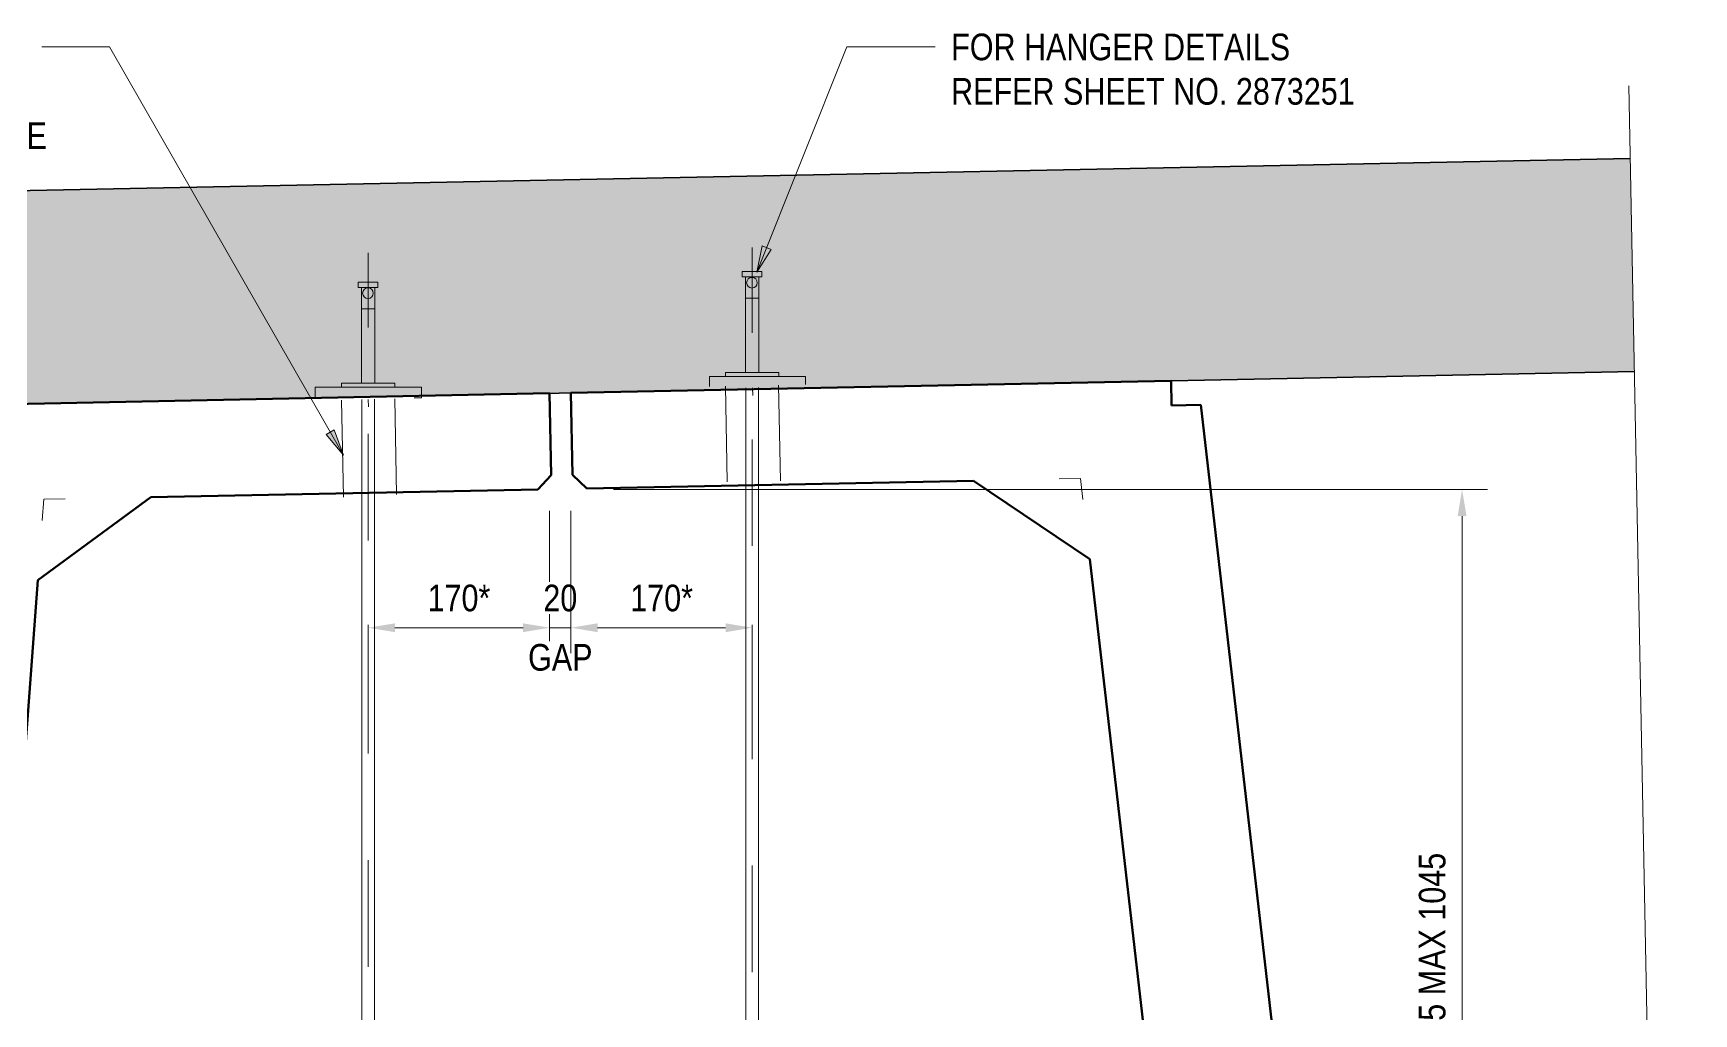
# Model space of a CAD drawing. Header units: metres. Extents: x 0.2 to 10.3, y 2.7 to 5.5.
# Drawn here: x 8.204 to 9.762, y 4.549 to 5.469 of the extents above; entities that cross this region are included whole.
import ezdxf

# ---------------------------------------------------------------- set-up
doc = ezdxf.new("R2010")
doc.units = ezdxf.units.M
doc.linetypes.add('JacobsCenter', pattern=[0.015, 0.009, -0.0015, 0.003, -0.0015])
doc.linetypes.add('JacobsDash', pattern=[0.0045, 0.003, -0.0015])
doc.layers.get('Defpoints').update_dxf_attribs({"color": 41})
for name, color, linetype, lineweight in [('A-ANNO-DIMS', 7, 'Continuous', 9), ('A-DETL', 7, 'Continuous', 13), ('A-DETL-GENF', 7, 'Continuous', 9), ('G-ANNO-TEXT', 7, 'Continuous', 9)]:
    doc.layers.add(name, color=color, linetype=linetype, lineweight=lineweight)
doc.styles.add('Arial Narrow_2', font='ARIALN.TTF', dxfattribs={"height": 0.025})
doc.dimstyles.new('Dimension_Standard_O__mm__1', dxfattribs={"dimscale": 0.3048, "dimtxt": 0.025586, "dimasz": 0.082021, "dimexe": 0.07874, "dimexo": 0.049213, "dimgap": 0.049213, "dimtad": 1, "dimdec": 0, "dimlfac": 1000, "dimzin": 0, "dimdsep": 46, "dimtxsty": 'Arial Narrow_2', "dimsah": 1, "dimcen": 0.09, "dimaunit": 1, "dimadec": 4, "dimazin": 0, "dimtfac": 1, "dimtdec": 4, "dimtix": 1, "dimtmove": 0, "dimatfit": 3, "dimfxl": 1, "dimtvp": 1, "dimtfill": 1, "dimtolj": 1, "dimtzin": 0, "dimlwd": 18, "dimlwe": 18, "dimarcsym": 2})

# ---------------------------------------------------------------- blocks, each defined once
blk = doc.blocks.new('1815 DEEP SUPER-T GIRDER_2D - 1815 DEEP SUPER-T GIRDER_2D-7372020-DRG-2873256 - TYPE 8 HANGER _12X100 DIA_')
at = {"layer": 'A-DETL-GENF', "lineweight": 50}
for p, q in [((0.4267, 0.0602), (0.99, 0.0602)), ((0.4267, 0.037), (0.4267, 0.0602)), ((0.99, -0.0168), (0.99, 0.0602)), ((0.3993, 0.037), (0.2655, -1.3748)), ((0.4267, 0.037), (0.3993, 0.037)), ((0.5063, -0.1056), (0.6139, -0.0298)), ((0.6139, -0.0298), (0.977, -0.0298)), ((0.977, -0.0298), (0.99, -0.0168)), ((0.5063, -0.1056), (0.3512, -1.7429)), ((0, -1.4248), (0.2655, -1.3748)), ((0, -1.4248), (-0.1094, -1.4042)), ((0.3381, -1.7548), (0.3512, -1.7429)), ((-0.1094, -1.7548), (0.3381, -1.7548))]:
    blk.add_line(p, q, dxfattribs=at)
at = {"layer": 'A-DETL-GENF', "color": 8, "true_color": 0x808080}
for p, q in [((0.5135, -0.0298), (0.5116, -0.0496)), ((0.5335, -0.0298), (0.5135, -0.0298)), ((0.3501, -1.7548), (0.3451, -1.7548)), ((0.3501, -1.7548), (0.3506, -1.7499))]:
    blk.add_line(p, q, dxfattribs=at)
blk = doc.blocks.new('1815 DEEP SUPER-T GIRDER_2D - 1815 DEEP SUPER-T GIRDER_2D-V2-DRG-2873256 - TYPE 8 HANGER _12X100 DIA_')
at = {"layer": 'A-DETL-GENF', "lineweight": 50}
for p, q in [((-0.99, 0.0602), (-0.4267, 0.0602)), ((-0.99, -0.0168), (-0.99, 0.0602)), ((-0.4267, 0.037), (-0.4267, 0.0602)), ((-0.4267, 0.037), (-0.3993, 0.037)), ((-0.3993, 0.037), (-0.2655, -1.3748)), ((-0.977, -0.0298), (-0.99, -0.0168)), ((-0.977, -0.0298), (-0.6139, -0.0298)), ((-0.5063, -0.1056), (-0.6139, -0.0298)), ((-0.5063, -0.1056), (-0.3512, -1.7429)), ((0, -1.4248), (-0.2655, -1.3748)), ((0, -1.4248), (0.0072, -1.4235)), ((-0.3512, -1.7429), (-0.3381, -1.7548)), ((-0.3381, -1.7548), (0.007, -1.7548))]:
    blk.add_line(p, q, dxfattribs=at)
at = {"layer": 'A-DETL-GENF', "color": 8, "true_color": 0x808080}
for p, q in [((-0.5335, -0.0298), (-0.5135, -0.0298)), ((-0.5135, -0.0298), (-0.5116, -0.0496))]:
    blk.add_line(p, q, dxfattribs=at)
blk = doc.blocks.new('CS_DET_BreakLine_ViewScale - CS_Std BreakLine-7262547-DRG-2873256 - TYPE 8 HANGER _12X100 DIA_')
at = {"layer": 'A-DETL-GENF'}
for p, q in [((1.035, -0.02), (1.045, 0.02)), ((1.045, 0.02), (1.05, 0)), ((-0.02, 0), (1.03, 0)), ((1.03, 0), (1.035, -0.02)), ((1.05, 0), (2.1, 0))]:
    blk.add_line(p, q, dxfattribs=at)
blk = doc.blocks.new('DIMBLOCK14-DRG-2873256 - TYPE 8 HANGER _12X100 DIA_')
at = {"layer": 'A-ANNO-DIMS', "color": 0, "lineweight": 18, "transparency": 16777216}
for p, q in [((8.6883, 5.0206), (8.6883, 4.8869)), ((8.5181, 4.9136), (8.5181, 4.8869)), ((8.5431, 4.9109), (8.6633, 4.9109))]:
    blk.add_line(p, q, dxfattribs=at)
at = {"layer": 'A-ANNO-DIMS', "color": 0, "transparency": 16777216}
for points in [[(8.5431, 4.915), (8.5431, 4.9067), (8.5181, 4.9109)], [(8.6633, 4.915), (8.6633, 4.9067), (8.6883, 4.9109)]]:
    blk.add_solid(points, dxfattribs=at)
at = {"layer": 'Defpoints', "color": 0, "transparency": 16777216}
for p in [(8.6883, 5.0356), (8.5181, 4.9286), (8.6883, 4.9109)]:
    blk.add_point(p, dxfattribs=at)
at = {"layer": 'A-ANNO-DIMS', "color": 0, "lineweight": 18, "transparency": 16777216, "insert": (8.6032, 4.9386), "char_height": 0.025, "width": 0.070178, "attachment_point": 5, "style": 'Arial Narrow_2', "bg_fill": 3, "box_fill_scale": 1.1, "bg_fill_color": 256, "bg_fill_true_color": 13158600, "bg_fill_transparency": 0}
blk.add_mtext('\\A1;170*', dxfattribs=at)
blk = doc.blocks.new('DIMBLOCK15-DRG-2873256 - TYPE 8 HANGER _12X100 DIA_')
at = {"layer": 'A-ANNO-DIMS', "color": 0, "lineweight": 18, "transparency": 16777216}
for p, q in [((8.6883, 5.0206), (8.6883, 4.8869)), ((8.7083, 5.0206), (8.7083, 4.8869)), ((8.6633, 4.9109), (8.6383, 4.9109)), ((8.6883, 4.9109), (8.7083, 4.9109)), ((8.7333, 4.9109), (8.7583, 4.9109))]:
    blk.add_line(p, q, dxfattribs=at)
at = {"layer": 'A-ANNO-DIMS', "color": 0, "transparency": 16777216}
for points in [[(8.6633, 4.915), (8.6633, 4.9067), (8.6883, 4.9109)], [(8.7333, 4.915), (8.7333, 4.9067), (8.7083, 4.9109)]]:
    blk.add_solid(points, dxfattribs=at)
at = {"layer": 'Defpoints', "color": 0, "transparency": 16777216}
for p in [(8.6883, 5.0356), (8.7083, 5.0356), (8.7083, 4.9109)]:
    blk.add_point(p, dxfattribs=at)
at = {"layer": 'A-ANNO-DIMS', "color": 0, "lineweight": 18, "transparency": 16777216, "char_height": 0.025, "width": 0.072615, "attachment_point": 5, "style": 'Arial Narrow_2', "bg_fill": 3, "box_fill_scale": 1.1, "bg_fill_color": 256, "bg_fill_true_color": 13158600, "bg_fill_transparency": 0}
for s, insert in [('\\A1;20', (8.6983, 4.9386)), ('\\A1;GAP', (8.6983, 4.8829))]:
    blk.add_mtext(s, dxfattribs=dict(at, insert=insert))
blk = doc.blocks.new('DIMBLOCK16-DRG-2873256 - TYPE 8 HANGER _12X100 DIA_')
at = {"layer": 'A-ANNO-DIMS', "color": 0, "lineweight": 18, "transparency": 16777216}
for p, q in [((8.7083, 5.0206), (8.7083, 4.8869)), ((8.7333, 4.9109), (8.8534, 4.9109)), ((8.8784, 4.9136), (8.8784, 4.8869))]:
    blk.add_line(p, q, dxfattribs=at)
at = {"layer": 'A-ANNO-DIMS', "color": 0, "transparency": 16777216}
for points in [[(8.7333, 4.915), (8.7333, 4.9067), (8.7083, 4.9109)], [(8.8534, 4.915), (8.8534, 4.9067), (8.8784, 4.9109)]]:
    blk.add_solid(points, dxfattribs=at)
at = {"layer": 'Defpoints', "color": 0, "transparency": 16777216}
for p in [(8.7083, 5.0356), (8.8784, 4.9286), (8.8784, 4.9109)]:
    blk.add_point(p, dxfattribs=at)
at = {"layer": 'A-ANNO-DIMS', "color": 0, "lineweight": 18, "transparency": 16777216, "insert": (8.7934, 4.9386), "char_height": 0.025, "width": 0.070178, "attachment_point": 5, "style": 'Arial Narrow_2', "bg_fill": 3, "box_fill_scale": 1.1, "bg_fill_color": 256, "bg_fill_true_color": 13158600, "bg_fill_transparency": 0}
blk.add_mtext('\\A1;170*', dxfattribs=at)
blk = doc.blocks.new('DIMBLOCK22-DRG-2873256 - TYPE 8 HANGER _12X100 DIA_')
at = {"layer": 'A-ANNO-DIMS', "color": 0, "lineweight": 18, "transparency": 16777216}
for p, q in [((8.7483, 5.0406), (9.5686, 5.0406)), ((9.5446, 4.0207), (9.5446, 5.0156)), ((9.0833, 3.9957), (9.5686, 3.9957))]:
    blk.add_line(p, q, dxfattribs=at)
at = {"layer": 'A-ANNO-DIMS', "color": 0, "transparency": 16777216}
for points in [[(9.5405, 5.0156), (9.5488, 5.0156), (9.5446, 5.0406)], [(9.5405, 4.0207), (9.5488, 4.0207), (9.5446, 3.9957)]]:
    blk.add_solid(points, dxfattribs=at)
at = {"layer": 'Defpoints', "color": 0, "transparency": 16777216}
for p in [(8.7333, 5.0406), (9.5446, 5.0406), (9.0683, 3.9957)]:
    blk.add_point(p, dxfattribs=at)
at = {"layer": 'A-ANNO-DIMS', "color": 0, "lineweight": 18, "transparency": 16777216, "insert": (9.5167, 4.5182), "char_height": 0.025, "width": 0.436177, "attachment_point": 5, "rotation": 90, "style": 'Arial Narrow_2', "bg_fill": 3, "box_fill_scale": 1.1, "bg_fill_color": 256, "bg_fill_true_color": 13158600, "bg_fill_transparency": 0}
blk.add_mtext('\\A1;VARIES MIN 915 MAX 1045', dxfattribs=at)

msp = doc.modelspace()

# ---------------------------------------------------------------- hatches: boundary and pattern name
at = {"layer": 'A-DETL-GENF'}
h = msp.add_hatch(dxfattribs=at)
h.set_pattern_fill('FP_1', color=256, style=0, pattern_type=2)
h.set_pattern_definition([(50, (12.246914, 0), (0.0925501, -0.0080936), [0.00968, -0.10645]), (355, (12.24691, 0), (-0.0178988, 0.0970593), [0.00774, -0.08516]), (100.451, (12.254624, -0.00067), (0.0746521, 0.0889572), [0.00822, -0.09047]), (46.184, (12.24691, 0.02581), (0.137706, -0.0213563), [0.01452, -0.15968]), (96.636, (12.2584, 0.02403), (0.1206032, 0.1256891), [0.01234, -0.1357]), (351.184, (12.24691, 0.02581), (0.1205986, 0.1256918), [0.01161, -0.12774]), (21, (12.259814, 0.01935), (0.0770223, -0.05194804), [0.00968, -0.10645]), (326, (12.25981, 0.01935), (0.0314006, 0.0935675), [0.00774, -0.08516]), (71.451, (12.266234, 0.01503), (0.1084195, 0.0416117), [0.00822, -0.09047]), (37.5, (12.246914, 0), (0.00156777, 0.04294984), [0.00034, -0.08379, 0.00034, -0.08612, -0.08548]), (37.5, (12.246914, 0), (0.00156777, 0.04294984), [-0.17058, 0.00034, -0.08515]), (7.5, (12.246914, 0), (0.0339471, 0.0508964), [0.00034, -0.04895, 0.00034, -0.08186, -0.03258]), (7.5, (12.246914, 0), (0.0339471, 0.0508964), [-0.13148, 0.00034, -0.03225]), (327.5, (12.218144, 0), (0.06888044, -0.00291612), [0.00034, -0.03192, 0.00034, -0.10031, -0.13355]), (327.5, (12.218144, 0), (0.06888044, -0.00291612), [-0.1329, 0.00034, -0.13321]), (317.5, (12.205234, 0), (0.07524634, 0.0129182), [0.00034, -0.0416, 0.00034, -0.0665, -0.09484]), (317.5, (12.205234, 0), (0.07524634, 0.0129182), [-0.10877, 0.00034, -0.0945])])
h.paths.add_polyline_path([(7.589, 5.1089), (9.7063, 5.1512), (9.7024, 5.3512), (7.585, 5.3088)])
at = {"layer": 'G-ANNO-TEXT'}
for points in [[(8.8828, 5.2444), (8.8961, 5.2659), (8.8879, 5.2692)], [(8.4948, 5.0727), (8.4862, 5.0966), (8.4785, 5.0922)]]:
    msp.add_hatch(color=256, dxfattribs=at).paths.add_polyline_path(points)

# ---------------------------------------------------------------- linework, layer by layer
at = {"layer": 'A-DETL', "lineweight": 35}
for p, q in [((7.585, 5.3088), (9.7024, 5.3512)), ((7.589, 5.1089), (9.7063, 5.1512))]:
    msp.add_line(p, q, dxfattribs=at)
at = {"layer": 'A-DETL', "linetype": 'JacobsCenter', "lineweight": 9}
for p, q in [((8.8784, 3.5876), (8.8784, 5.2676)), ((8.5181, 3.5927), (8.5181, 5.2627)), ((8.8789, 5.1289), (8.8787, 5.1359)), ((8.5183, 5.1181), (8.5181, 5.125))]:
    msp.add_line(p, q, dxfattribs=at)
at = {"layer": 'A-DETL', "lineweight": 9}
for p, q in [((8.8875, 5.2451), (8.869, 5.2451)), ((8.869, 5.2401), (8.869, 5.2451)), ((8.8875, 5.2401), (8.869, 5.2401)), ((8.872, 5.1503), (8.872, 5.2401)), ((8.8845, 5.1503), (8.8845, 5.2401)), ((8.8875, 5.2401), (8.8875, 5.2451)), ((8.5272, 5.2352), (8.5087, 5.2352)), ((8.5087, 5.2302), (8.5087, 5.2352)), ((8.5272, 5.2302), (8.5087, 5.2302)), ((8.5117, 5.1404), (8.5117, 5.2302)), ((8.5242, 5.1404), (8.5242, 5.2302)), ((8.5272, 5.2302), (8.5272, 5.2352)), ((8.524, 5.2102), (8.512, 5.2102)), ((8.8843, 5.2201), (8.8723, 5.2201))]:
    msp.add_line(p, q, dxfattribs=at)
at = {"layer": 'A-DETL', "lineweight": 18}
for p, q in [((8.8384, 5.1373), (8.8384, 5.1466)), ((8.8384, 5.1466), (8.9284, 5.1466)), ((8.9284, 5.1466), (8.9284, 5.1391)), ((8.4681, 5.1258), (8.4681, 5.1367)), ((8.4681, 5.1367), (8.5681, 5.1367)), ((8.5681, 5.1367), (8.5681, 5.1267)), ((8.8723, 4.1614), (8.8723, 5.1359)), ((8.8843, 4.1435), (8.8843, 5.1362)), ((8.512, 4.1615), (8.512, 5.1249)), ((8.524, 4.1436), (8.524, 5.1252)), ((8.5681, 5.1267), (8.5613, 5.1267))]:
    msp.add_line(p, q, dxfattribs=at)
at = {"layer": 'A-DETL'}
for p, q in [((8.9034, 5.1503), (8.8534, 5.1503)), ((8.8534, 5.1503), (8.8534, 5.1466)), ((8.9034, 5.1503), (8.9034, 5.1466)), ((8.5431, 5.1404), (8.4931, 5.1404)), ((8.4931, 5.1404), (8.4931, 5.1367)), ((8.5431, 5.1404), (8.5431, 5.1367))]:
    msp.add_line(p, q, dxfattribs=at)
at = {"layer": 'A-DETL', "linetype": 'JacobsDash'}
for p, q in [((8.855, 5.0477), (8.8532, 5.1376)), ((8.905, 5.0487), (8.9032, 5.1386)), ((8.4948, 5.0335), (8.493, 5.1245)), ((8.5447, 5.0358), (8.543, 5.1257))]:
    msp.add_line(p, q, dxfattribs=at)
at = {"layer": 'A-DETL', "lineweight": 9}
for centre in [(8.8782, 5.2346), (8.5178, 5.2248)]:
    msp.add_circle(centre, 0.005, dxfattribs=at)
at = {"layer": 'G-ANNO-TEXT'}
for p, q in [((8.2374, 5.4559), (8.2116, 5.4559)), ((8.2753, 5.4559), (8.2374, 5.4559)), ((8.4948, 5.0727), (8.2753, 5.4559)), ((8.8828, 5.2444), (8.9672, 5.4559)), ((8.9672, 5.4559), (9.0501, 5.4559)), ((8.8879, 5.2692), (8.8828, 5.2444)), ((8.8961, 5.2659), (8.8879, 5.2692)), ((8.8828, 5.2444), (8.8961, 5.2659)), ((8.4862, 5.0966), (8.4785, 5.0922)), ((8.4948, 5.0727), (8.4862, 5.0966)), ((8.4785, 5.0922), (8.4948, 5.0727))]:
    msp.add_line(p, q, dxfattribs=at)

# ---------------------------------------------------------------- block references
at = {"layer": 'A-DETL-GENF', "rotation": 271.1085357865005}
msp.add_blockref('CS_DET_BreakLine_ViewScale - CS_Std BreakLine-7262547-DRG-2873256 - TYPE 8 HANGER _12X100 DIA_', (9.7015, 5.3995), dxfattribs=at)
at = {"layer": 'A-DETL-GENF', "color": 8, "true_color": 0x808080, "rotation": 1.145792304612802}
for name, p in [('1815 DEEP SUPER-T GIRDER_2D - 1815 DEEP SUPER-T GIRDER_2D-V2-DRG-2873256 - TYPE 8 HANGER _12X100 DIA_', (9.6993, 5.0909)), ('1815 DEEP SUPER-T GIRDER_2D - 1815 DEEP SUPER-T GIRDER_2D-7372020-DRG-2873256 - TYPE 8 HANGER _12X100 DIA_', (7.6997, 5.0509))]:
    msp.add_blockref(name, p, dxfattribs=at)

# ---------------------------------------------------------------- texts
at = {"layer": 'G-ANNO-TEXT', "char_height": 0.025, "attachment_point": 1, "style": 'Arial Narrow_2', "bg_fill": 3, "box_fill_scale": 1, "bg_fill_color": 256, "bg_fill_transparency": 0}
for s, insert in [('FOR HANGER DETAILS ', (9.0651, 5.4684)), ('REFER SHEET NO. 2873251', (9.0651, 5.4267)), ('AT 90 DEG TO TOP OF FLANGE', (7.7852, 5.385))]:
    msp.add_mtext(s, dxfattribs=dict(at, insert=insert))

# ---------------------------------------------------------------- next in the draw order: dimensions: what is measured, and where the dimension line sits
at = {"layer": 'A-ANNO-DIMS', "lineweight": 18}
dim = msp.add_linear_dim(base=(8.6883, 4.9109), p1=(8.5181, 4.9286), p2=(8.6883, 5.0356), text='170*', dimstyle='Dimension_Standard_O__mm__1', override={"dimpost": '<>', "dimfxl": 0.201004}, dxfattribs=at)
dim.commit()
dim.dimension.update_dxf_attribs({"geometry": 'DIMBLOCK14-DRG-2873256 - TYPE 8 HANGER _12X100 DIA_', "text_midpoint": (8.6032, 4.9386)})

# ---------------------------------------------------------------- next in the draw order: dimensions: what is measured, and where the dimension line sits
dim = msp.add_linear_dim(base=(8.7083, 4.9109), p1=(8.6883, 5.0356), p2=(8.7083, 5.0356), text='<>\\XGAP', dimstyle='Dimension_Standard_O__mm__1', override={"dimpost": '<>', "dimfxl": 0.02}, dxfattribs=at)
dim.commit()
dim.dimension.update_dxf_attribs({"geometry": 'DIMBLOCK15-DRG-2873256 - TYPE 8 HANGER _12X100 DIA_', "text_midpoint": (8.6983, 4.9109)})

# ---------------------------------------------------------------- next in the draw order: dimensions: what is measured, and where the dimension line sits
dim = msp.add_linear_dim(base=(8.8784, 4.9109), p1=(8.7083, 5.0356), p2=(8.8784, 4.9286), text='170*', dimstyle='Dimension_Standard_O__mm__1', override={"dimpost": '<>', "dimfxl": 0.201055}, dxfattribs=at)
dim.commit()
dim.dimension.update_dxf_attribs({"geometry": 'DIMBLOCK16-DRG-2873256 - TYPE 8 HANGER _12X100 DIA_', "text_midpoint": (8.7934, 4.9386)})

# ---------------------------------------------------------------- next in the draw order: dimensions: what is measured, and where the dimension line sits
dim = msp.add_linear_dim(base=(9.5446, 5.0406), p1=(9.0683, 3.9957), p2=(8.7333, 5.0406), angle=90, text='VARIES MIN 915 MAX 1045', dimstyle='Dimension_Standard_O__mm__1', override={"dimpost": '<>', "dimfxl": 1.097283}, dxfattribs=at)
dim.commit()
dim.dimension.update_dxf_attribs({"geometry": 'DIMBLOCK22-DRG-2873256 - TYPE 8 HANGER _12X100 DIA_', "text_midpoint": (9.5167, 4.5182)})

doc.saveas('drawing.dxf')
